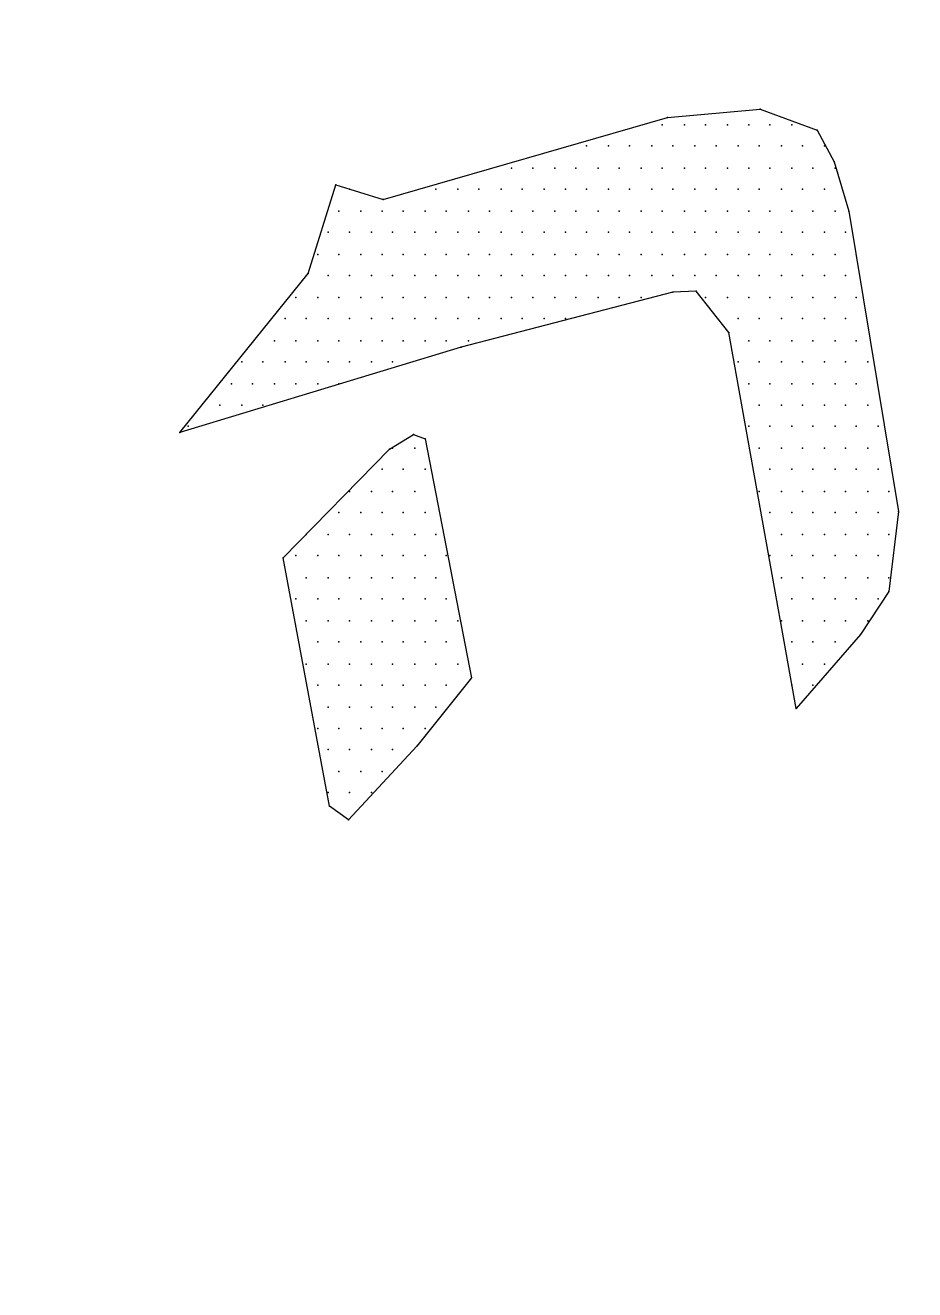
# Model space of a CAD drawing. Extents: x 180421 to 182279, y 668879 to 669787.
# Drawn here: x 180588.36 to 180592.82, y 669624.46 to 669630.8 of the extents above; entities that cross this region are included whole.
import ezdxf

# ---------------------------------------------------------------- set-up
doc = ezdxf.new("R2010")
doc.units = 0
doc.header["$LTSCALE"] = 2.5
doc.header["$MEASUREMENT"] = 0
doc.layers.get('0').update_dxf_attribs({"linetype": 'CONTINUOUS'})
doc.layers.add('KOTERET', color=1, linetype='CONTINUOUS')

# ---------------------------------------------------------------- blocks, each defined once
blk = doc.blocks.new('elipsa')
at = {"layer": 'KOTERET', "color": 1, "linetype": 'Continuous'}
blk.add_lwpolyline([(-8.7988, -18.4832, 0.049045), (1.6467, -19.2327, 0.072972), (16.9534, -16.5725, 0.125195), (26.7391, -11.2363, 0.103069), (32.0753, -3.7149, 0.035565), (32.4289, -2.1895, 0.105225), (32.1861, 2.3919, 0.105504), (27.4094, 9.6652, 0.107235), (19.9461, 14.405, 0.064474), (7.4632, 17.8464, 0.055181), (-3.6262, 18.1789, 0.081162), (-16.6527, 15.5029, 0.05669), (-24.9288, 11.217, 0.171614), (-30.9723, 4.1918, 0.076301), (-31.8855, 0.0748, 0.117637), (-30.4181, -6.2062, 0.130118), (-25.7153, -11.5424, 0.070334), (-16.0457, -16.6411, 0.047983), (-8.7988, -18.4832)], format="xyb", dxfattribs=at)
at = {"layer": 'KOTERET', "color": 2, "linetype": 'Continuous'}
for points in [[(-11.5593, 15.1809), (-10.1342, 15.5926)], [(-10.1342, 15.5926), (-9.6697, 15.6348)], [(-9.6697, 15.6348), (-9.3847, 15.5292)], [(-10.1605, 15.5556), (-10.1605, 15.5556)], [(-10.0497, 15.5556), (-10.0497, 15.5556)], [(-9.9441, 15.5556), (-9.9441, 15.5556)], [(-9.8333, 15.5556), (-9.8333, 15.5556)], [(-9.7277, 15.5556), (-9.7277, 15.5556)], [(-9.6222, 15.5556), (-9.6222, 15.5556)], [(-9.5113, 15.5556), (-9.5113, 15.5556)], [(-9.3847, 15.5292), (-9.3002, 15.3709)], [(-10.5406, 15.4501), (-10.5406, 15.4501)], [(-10.4297, 15.4501), (-10.4297, 15.4501)], [(-10.3242, 15.4501), (-10.3242, 15.4501)], [(-10.2133, 15.4501), (-10.2133, 15.4501)], [(-10.1078, 15.4501), (-10.1078, 15.4501)], [(-9.9969, 15.4501), (-9.9969, 15.4501)], [(-9.8914, 15.4501), (-9.8914, 15.4501)], [(-9.7805, 15.4501), (-9.7805, 15.4501)], [(-9.675, 15.4501), (-9.675, 15.4501)], [(-9.5641, 15.4501), (-9.5641, 15.4501)], [(-9.4586, 15.4501), (-9.4586, 15.4501)], [(-9.3477, 15.4501), (-9.3477, 15.4501)], [(-10.9153, 15.3392), (-10.9153, 15.3392)], [(-10.8098, 15.3392), (-10.8098, 15.3392)], [(-10.6989, 15.3392), (-10.6989, 15.3392)], [(-10.5934, 15.3392), (-10.5934, 15.3392)], [(-10.4825, 15.3392), (-10.4825, 15.3392)], [(-10.377, 15.3392), (-10.377, 15.3392)], [(-10.2661, 15.3392), (-10.2661, 15.3392)], [(-10.1605, 15.3392), (-10.1605, 15.3392)], [(-10.0497, 15.3392), (-10.0497, 15.3392)], [(-9.9441, 15.3392), (-9.9441, 15.3392)], [(-9.8333, 15.3392), (-9.8333, 15.3392)], [(-9.7277, 15.3392), (-9.7277, 15.3392)], [(-9.6222, 15.3392), (-9.6222, 15.3392)], [(-9.5113, 15.3392), (-9.5113, 15.3392)], [(-9.4058, 15.3392), (-9.4058, 15.3392)], [(-9.3002, 15.3709), (-9.2263, 15.1228)], [(-9.2949, 15.3392), (-9.2949, 15.3392)], [(-11.934, 14.8114), (-11.7968, 15.2548)], [(-11.7968, 15.2548), (-11.5593, 15.1809)], [(-11.7282, 15.2337), (-11.7282, 15.2337)], [(-11.2954, 15.2337), (-11.2954, 15.2337)], [(-11.1845, 15.2337), (-11.1845, 15.2337)], [(-11.0789, 15.2337), (-11.0789, 15.2337)], [(-10.9681, 15.2337), (-10.9681, 15.2337)], [(-10.8625, 15.2337), (-10.8625, 15.2337)], [(-10.7517, 15.2337), (-10.7517, 15.2337)], [(-10.6461, 15.2337), (-10.6461, 15.2337)], [(-10.5406, 15.2337), (-10.5406, 15.2337)], [(-10.4297, 15.2337), (-10.4297, 15.2337)], [(-10.3242, 15.2337), (-10.3242, 15.2337)], [(-10.2133, 15.2337), (-10.2133, 15.2337)], [(-10.1078, 15.2337), (-10.1078, 15.2337)], [(-9.9969, 15.2337), (-9.9969, 15.2337)], [(-9.8914, 15.2337), (-9.8914, 15.2337)], [(-9.7805, 15.2337), (-9.7805, 15.2337)], [(-9.675, 15.2337), (-9.675, 15.2337)], [(-9.5641, 15.2337), (-9.5641, 15.2337)], [(-9.4586, 15.2337), (-9.4586, 15.2337)], [(-9.3477, 15.2337), (-9.3477, 15.2337)], [(-11.7809, 15.1228), (-11.7809, 15.1228)], [(-11.6701, 15.1228), (-11.6701, 15.1228)], [(-11.5645, 15.1228), (-11.5645, 15.1228)], [(-11.459, 15.1228), (-11.459, 15.1228)], [(-11.3481, 15.1228), (-11.3481, 15.1228)], [(-11.2426, 15.1228), (-11.2426, 15.1228)], [(-11.1317, 15.1228), (-11.1317, 15.1228)], [(-11.0262, 15.1228), (-11.0262, 15.1228)], [(-10.9153, 15.1228), (-10.9153, 15.1228)], [(-10.8098, 15.1228), (-10.8098, 15.1228)], [(-10.6989, 15.1228), (-10.6989, 15.1228)], [(-10.5934, 15.1228), (-10.5934, 15.1228)], [(-10.4825, 15.1228), (-10.4825, 15.1228)], [(-10.377, 15.1228), (-10.377, 15.1228)], [(-10.2661, 15.1228), (-10.2661, 15.1228)], [(-10.1605, 15.1228), (-10.1605, 15.1228)], [(-10.0497, 15.1228), (-10.0497, 15.1228)], [(-9.9441, 15.1228), (-9.9441, 15.1228)], [(-9.8333, 15.1228), (-9.8333, 15.1228)], [(-9.7277, 15.1228), (-9.7277, 15.1228)], [(-9.6222, 15.1228), (-9.6222, 15.1228)], [(-9.5113, 15.1228), (-9.5113, 15.1228)], [(-9.4058, 15.1228), (-9.4058, 15.1228)], [(-9.2949, 15.1228), (-9.2949, 15.1228)], [(-9.2263, 15.1228), (-8.9782, 13.6186)], [(-11.8337, 15.0173), (-11.8337, 15.0173)], [(-11.7282, 15.0173), (-11.7282, 15.0173)], [(-11.6173, 15.0173), (-11.6173, 15.0173)], [(-11.5118, 15.0173), (-11.5118, 15.0173)], [(-11.4009, 15.0173), (-11.4009, 15.0173)], [(-11.2954, 15.0173), (-11.2954, 15.0173)], [(-11.1845, 15.0173), (-11.1845, 15.0173)], [(-11.0789, 15.0173), (-11.0789, 15.0173)], [(-10.9681, 15.0173), (-10.9681, 15.0173)], [(-10.8625, 15.0173), (-10.8625, 15.0173)], [(-10.7517, 15.0173), (-10.7517, 15.0173)], [(-10.6461, 15.0173), (-10.6461, 15.0173)], [(-10.5406, 15.0173), (-10.5406, 15.0173)], [(-10.4297, 15.0173), (-10.4297, 15.0173)], [(-10.3242, 15.0173), (-10.3242, 15.0173)], [(-10.2133, 15.0173), (-10.2133, 15.0173)], [(-10.1078, 15.0173), (-10.1078, 15.0173)], [(-9.9969, 15.0173), (-9.9969, 15.0173)], [(-9.8914, 15.0173), (-9.8914, 15.0173)], [(-9.7805, 15.0173), (-9.7805, 15.0173)], [(-9.675, 15.0173), (-9.675, 15.0173)], [(-9.5641, 15.0173), (-9.5641, 15.0173)], [(-9.4586, 15.0173), (-9.4586, 15.0173)], [(-9.3477, 15.0173), (-9.3477, 15.0173)], [(-9.2421, 15.0173), (-9.2421, 15.0173)], [(-11.8865, 14.9064), (-11.8865, 14.9064)], [(-11.7809, 14.9064), (-11.7809, 14.9064)], [(-11.6701, 14.9064), (-11.6701, 14.9064)], [(-11.5645, 14.9064), (-11.5645, 14.9064)], [(-11.459, 14.9064), (-11.459, 14.9064)], [(-11.3481, 14.9064), (-11.3481, 14.9064)], [(-11.2426, 14.9064), (-11.2426, 14.9064)], [(-11.1317, 14.9064), (-11.1317, 14.9064)], [(-11.0262, 14.9064), (-11.0262, 14.9064)], [(-10.9153, 14.9064), (-10.9153, 14.9064)], [(-10.8098, 14.9064), (-10.8098, 14.9064)], [(-10.6989, 14.9064), (-10.6989, 14.9064)], [(-10.5934, 14.9064), (-10.5934, 14.9064)], [(-10.4825, 14.9064), (-10.4825, 14.9064)], [(-10.377, 14.9064), (-10.377, 14.9064)], [(-10.2661, 14.9064), (-10.2661, 14.9064)], [(-10.1605, 14.9064), (-10.1605, 14.9064)], [(-10.0497, 14.9064), (-10.0497, 14.9064)], [(-9.9441, 14.9064), (-9.9441, 14.9064)], [(-9.8333, 14.9064), (-9.8333, 14.9064)], [(-9.7277, 14.9064), (-9.7277, 14.9064)], [(-9.6222, 14.9064), (-9.6222, 14.9064)], [(-9.5113, 14.9064), (-9.5113, 14.9064)], [(-9.4058, 14.9064), (-9.4058, 14.9064)], [(-9.2949, 14.9064), (-9.2949, 14.9064)], [(-12.5779, 14.0144), (-11.934, 14.8114)], [(-11.9446, 14.8009), (-11.9446, 14.8009)], [(-11.8337, 14.8009), (-11.8337, 14.8009)], [(-11.7282, 14.8009), (-11.7282, 14.8009)], [(-11.6173, 14.8009), (-11.6173, 14.8009)], [(-11.5118, 14.8009), (-11.5118, 14.8009)], [(-11.4009, 14.8009), (-11.4009, 14.8009)], [(-11.2954, 14.8009), (-11.2954, 14.8009)], [(-11.1845, 14.8009), (-11.1845, 14.8009)], [(-11.0789, 14.8009), (-11.0789, 14.8009)], [(-10.9681, 14.8009), (-10.9681, 14.8009)], [(-10.8625, 14.8009), (-10.8625, 14.8009)], [(-10.7517, 14.8009), (-10.7517, 14.8009)], [(-10.6461, 14.8009), (-10.6461, 14.8009)], [(-10.5406, 14.8009), (-10.5406, 14.8009)], [(-10.4297, 14.8009), (-10.4297, 14.8009)], [(-10.3242, 14.8009), (-10.3242, 14.8009)], [(-10.2133, 14.8009), (-10.2133, 14.8009)], [(-10.1078, 14.8009), (-10.1078, 14.8009)], [(-9.9969, 14.8009), (-9.9969, 14.8009)], [(-9.8914, 14.8009), (-9.8914, 14.8009)], [(-9.7805, 14.8009), (-9.7805, 14.8009)], [(-9.675, 14.8009), (-9.675, 14.8009)], [(-9.5641, 14.8009), (-9.5641, 14.8009)], [(-9.4586, 14.8009), (-9.4586, 14.8009)], [(-9.3477, 14.8009), (-9.3477, 14.8009)], [(-9.2421, 14.8009), (-9.2421, 14.8009)], [(-10.1078, 14.7164), (-11.1687, 14.4419)], [(-9.9916, 14.7217), (-10.1078, 14.7164)], [(-9.828, 14.5158), (-9.9916, 14.7217)], [(-11.9973, 14.69), (-11.9973, 14.69)], [(-11.8865, 14.69), (-11.8865, 14.69)], [(-11.7809, 14.69), (-11.7809, 14.69)], [(-11.6701, 14.69), (-11.6701, 14.69)], [(-11.5645, 14.69), (-11.5645, 14.69)], [(-11.459, 14.69), (-11.459, 14.69)], [(-11.3481, 14.69), (-11.3481, 14.69)], [(-11.2426, 14.69), (-11.2426, 14.69)], [(-11.1317, 14.69), (-11.1317, 14.69)], [(-11.0262, 14.69), (-11.0262, 14.69)], [(-10.9153, 14.69), (-10.9153, 14.69)], [(-10.8098, 14.69), (-10.8098, 14.69)], [(-10.6989, 14.69), (-10.6989, 14.69)], [(-10.5934, 14.69), (-10.5934, 14.69)], [(-10.4825, 14.69), (-10.4825, 14.69)], [(-10.377, 14.69), (-10.377, 14.69)], [(-10.2661, 14.69), (-10.2661, 14.69)], [(-9.9441, 14.69), (-9.9441, 14.69)], [(-9.8333, 14.69), (-9.8333, 14.69)], [(-9.7277, 14.69), (-9.7277, 14.69)], [(-9.6222, 14.69), (-9.6222, 14.69)], [(-9.5113, 14.69), (-9.5113, 14.69)], [(-9.4058, 14.69), (-9.4058, 14.69)], [(-9.2949, 14.69), (-9.2949, 14.69)], [(-9.1894, 14.69), (-9.1894, 14.69)], [(-12.0501, 14.5845), (-12.0501, 14.5845)], [(-11.9446, 14.5845), (-11.9446, 14.5845)], [(-11.8337, 14.5845), (-11.8337, 14.5845)], [(-11.7282, 14.5845), (-11.7282, 14.5845)], [(-11.6173, 14.5845), (-11.6173, 14.5845)], [(-11.5118, 14.5845), (-11.5118, 14.5845)], [(-11.4009, 14.5845), (-11.4009, 14.5845)], [(-11.2954, 14.5845), (-11.2954, 14.5845)], [(-11.1845, 14.5845), (-11.1845, 14.5845)], [(-11.0789, 14.5845), (-11.0789, 14.5845)], [(-10.9681, 14.5845), (-10.9681, 14.5845)], [(-10.8625, 14.5845), (-10.8625, 14.5845)], [(-10.7517, 14.5845), (-10.7517, 14.5845)], [(-10.6461, 14.5845), (-10.6461, 14.5845)], [(-9.7805, 14.5845), (-9.7805, 14.5845)], [(-9.675, 14.5845), (-9.675, 14.5845)], [(-9.5641, 14.5845), (-9.5641, 14.5845)], [(-9.4586, 14.5845), (-9.4586, 14.5845)], [(-9.3477, 14.5845), (-9.3477, 14.5845)], [(-9.2421, 14.5845), (-9.2421, 14.5845)], [(-9.4902, 12.6315), (-9.828, 14.5158)], [(-12.1029, 14.4736), (-12.1029, 14.4736)], [(-11.9973, 14.4736), (-11.9973, 14.4736)], [(-11.8865, 14.4736), (-11.8865, 14.4736)], [(-11.7809, 14.4736), (-11.7809, 14.4736)], [(-11.6701, 14.4736), (-11.6701, 14.4736)], [(-11.5645, 14.4736), (-11.5645, 14.4736)], [(-11.459, 14.4736), (-11.459, 14.4736)], [(-11.3481, 14.4736), (-11.3481, 14.4736)], [(-11.2426, 14.4736), (-11.2426, 14.4736)], [(-11.1317, 14.4736), (-11.1317, 14.4736)], [(-9.7277, 14.4736), (-9.7277, 14.4736)], [(-9.6222, 14.4736), (-9.6222, 14.4736)], [(-9.5113, 14.4736), (-9.5113, 14.4736)], [(-9.4058, 14.4736), (-9.4058, 14.4736)], [(-9.2949, 14.4736), (-9.2949, 14.4736)], [(-9.1894, 14.4736), (-9.1894, 14.4736)], [(-11.1687, 14.4419), (-12.5779, 14.0144)], [(-12.2665, 14.3681), (-12.2665, 14.3681)], [(-12.161, 14.3681), (-12.161, 14.3681)], [(-12.0501, 14.3681), (-12.0501, 14.3681)], [(-11.9446, 14.3681), (-11.9446, 14.3681)], [(-11.8337, 14.3681), (-11.8337, 14.3681)], [(-11.7282, 14.3681), (-11.7282, 14.3681)], [(-11.6173, 14.3681), (-11.6173, 14.3681)], [(-11.5118, 14.3681), (-11.5118, 14.3681)], [(-9.7805, 14.3681), (-9.7805, 14.3681)], [(-9.675, 14.3681), (-9.675, 14.3681)], [(-9.5641, 14.3681), (-9.5641, 14.3681)], [(-9.4586, 14.3681), (-9.4586, 14.3681)], [(-9.3477, 14.3681), (-9.3477, 14.3681)], [(-9.2421, 14.3681), (-9.2421, 14.3681)], [(-9.1313, 14.3681), (-9.1313, 14.3681)], [(-12.3193, 14.2572), (-12.3193, 14.2572)], [(-12.2138, 14.2572), (-12.2138, 14.2572)], [(-12.1029, 14.2572), (-12.1029, 14.2572)], [(-11.9973, 14.2572), (-11.9973, 14.2572)], [(-11.8865, 14.2572), (-11.8865, 14.2572)], [(-11.7809, 14.2572), (-11.7809, 14.2572)], [(-9.7277, 14.2572), (-9.7277, 14.2572)], [(-9.6222, 14.2572), (-9.6222, 14.2572)], [(-9.5113, 14.2572), (-9.5113, 14.2572)], [(-9.4058, 14.2572), (-9.4058, 14.2572)], [(-9.2949, 14.2572), (-9.2949, 14.2572)], [(-9.1894, 14.2572), (-9.1894, 14.2572)], [(-12.3774, 14.1516), (-12.3774, 14.1516)], [(-12.2665, 14.1516), (-12.2665, 14.1516)], [(-12.161, 14.1516), (-12.161, 14.1516)], [(-9.675, 14.1516), (-9.675, 14.1516)], [(-9.5641, 14.1516), (-9.5641, 14.1516)], [(-9.4586, 14.1516), (-9.4586, 14.1516)], [(-9.3477, 14.1516), (-9.3477, 14.1516)], [(-9.2421, 14.1516), (-9.2421, 14.1516)], [(-9.1313, 14.1516), (-9.1313, 14.1516)], [(-12.5357, 14.0461), (-12.5357, 14.0461)], [(-9.7277, 14.0461), (-9.7277, 14.0461)], [(-9.6222, 14.0461), (-9.6222, 14.0461)], [(-9.5113, 14.0461), (-9.5113, 14.0461)], [(-9.4058, 14.0461), (-9.4058, 14.0461)], [(-9.2949, 14.0461), (-9.2949, 14.0461)], [(-9.1894, 14.0461), (-9.1894, 14.0461)], [(-9.0785, 14.0461), (-9.0785, 14.0461)], [(-11.5276, 13.93), (-11.4062, 14.0039)], [(-11.4062, 14.0039), (-11.3481, 13.9827)], [(-11.3481, 13.9827), (-11.1159, 12.7846)], [(-12.0607, 13.3863), (-11.5276, 13.93)], [(-11.5118, 13.9352), (-11.5118, 13.9352)], [(-11.4009, 13.9352), (-11.4009, 13.9352)], [(-9.675, 13.9352), (-9.675, 13.9352)], [(-9.5641, 13.9352), (-9.5641, 13.9352)], [(-9.4586, 13.9352), (-9.4586, 13.9352)], [(-9.3477, 13.9352), (-9.3477, 13.9352)], [(-9.2421, 13.9352), (-9.2421, 13.9352)], [(-9.1313, 13.9352), (-9.1313, 13.9352)], [(-11.5645, 13.8297), (-11.5645, 13.8297)], [(-11.459, 13.8297), (-11.459, 13.8297)], [(-11.3481, 13.8297), (-11.3481, 13.8297)], [(-9.6222, 13.8297), (-9.6222, 13.8297)], [(-9.5113, 13.8297), (-9.5113, 13.8297)], [(-9.4058, 13.8297), (-9.4058, 13.8297)], [(-9.2949, 13.8297), (-9.2949, 13.8297)], [(-9.1894, 13.8297), (-9.1894, 13.8297)], [(-9.0785, 13.8297), (-9.0785, 13.8297)], [(-11.7282, 13.7188), (-11.7282, 13.7188)], [(-11.6173, 13.7188), (-11.6173, 13.7188)], [(-11.5118, 13.7188), (-11.5118, 13.7188)], [(-11.4009, 13.7188), (-11.4009, 13.7188)], [(-9.675, 13.7188), (-9.675, 13.7188)], [(-9.5641, 13.7188), (-9.5641, 13.7188)], [(-9.4586, 13.7188), (-9.4586, 13.7188)], [(-9.3477, 13.7188), (-9.3477, 13.7188)], [(-9.2421, 13.7188), (-9.2421, 13.7188)], [(-9.1313, 13.7188), (-9.1313, 13.7188)], [(-9.0257, 13.7188), (-9.0257, 13.7188)], [(-11.7809, 13.6133), (-11.7809, 13.6133)], [(-11.6701, 13.6133), (-11.6701, 13.6133)], [(-11.5645, 13.6133), (-11.5645, 13.6133)], [(-11.459, 13.6133), (-11.459, 13.6133)], [(-11.3481, 13.6133), (-11.3481, 13.6133)], [(-9.6222, 13.6133), (-9.6222, 13.6133)], [(-9.5113, 13.6133), (-9.5113, 13.6133)], [(-9.4058, 13.6133), (-9.4058, 13.6133)], [(-9.2949, 13.6133), (-9.2949, 13.6133)], [(-9.1894, 13.6133), (-9.1894, 13.6133)], [(-9.0785, 13.6133), (-9.0785, 13.6133)], [(-8.9782, 13.6186), (-9.0257, 13.2174)], [(-11.9446, 13.5024), (-11.9446, 13.5024)], [(-11.8337, 13.5024), (-11.8337, 13.5024)], [(-11.7282, 13.5024), (-11.7282, 13.5024)], [(-11.6173, 13.5024), (-11.6173, 13.5024)], [(-11.5118, 13.5024), (-11.5118, 13.5024)], [(-11.4009, 13.5024), (-11.4009, 13.5024)], [(-11.2954, 13.5024), (-11.2954, 13.5024)], [(-9.5641, 13.5024), (-9.5641, 13.5024)], [(-9.4586, 13.5024), (-9.4586, 13.5024)], [(-9.3477, 13.5024), (-9.3477, 13.5024)], [(-9.2421, 13.5024), (-9.2421, 13.5024)], [(-9.1313, 13.5024), (-9.1313, 13.5024)], [(-9.0257, 13.5024), (-9.0257, 13.5024)], [(-11.8284, 12.1407), (-12.0607, 13.3863)], [(-11.9973, 13.3969), (-11.9973, 13.3969)], [(-11.8865, 13.3969), (-11.8865, 13.3969)], [(-11.7809, 13.3969), (-11.7809, 13.3969)], [(-11.6701, 13.3969), (-11.6701, 13.3969)], [(-11.5645, 13.3969), (-11.5645, 13.3969)], [(-11.459, 13.3969), (-11.459, 13.3969)], [(-11.3481, 13.3969), (-11.3481, 13.3969)], [(-11.2426, 13.3969), (-11.2426, 13.3969)], [(-9.6222, 13.3969), (-9.6222, 13.3969)], [(-9.5113, 13.3969), (-9.5113, 13.3969)], [(-9.4058, 13.3969), (-9.4058, 13.3969)], [(-9.2949, 13.3969), (-9.2949, 13.3969)], [(-9.1894, 13.3969), (-9.1894, 13.3969)], [(-9.0785, 13.3969), (-9.0785, 13.3969)], [(-11.9446, 13.286), (-11.9446, 13.286)], [(-11.8337, 13.286), (-11.8337, 13.286)], [(-11.7282, 13.286), (-11.7282, 13.286)], [(-11.6173, 13.286), (-11.6173, 13.286)], [(-11.5118, 13.286), (-11.5118, 13.286)], [(-11.4009, 13.286), (-11.4009, 13.286)], [(-11.2954, 13.286), (-11.2954, 13.286)], [(-9.5641, 13.286), (-9.5641, 13.286)], [(-9.4586, 13.286), (-9.4586, 13.286)], [(-9.3477, 13.286), (-9.3477, 13.286)], [(-9.2421, 13.286), (-9.2421, 13.286)], [(-9.1313, 13.286), (-9.1313, 13.286)], [(-9.0257, 13.286), (-9.0257, 13.286)], [(-11.9973, 13.1805), (-11.9973, 13.1805)], [(-11.8865, 13.1805), (-11.8865, 13.1805)], [(-11.7809, 13.1805), (-11.7809, 13.1805)], [(-11.6701, 13.1805), (-11.6701, 13.1805)], [(-11.5645, 13.1805), (-11.5645, 13.1805)], [(-11.459, 13.1805), (-11.459, 13.1805)], [(-11.3481, 13.1805), (-11.3481, 13.1805)], [(-11.2426, 13.1805), (-11.2426, 13.1805)], [(-9.5113, 13.1805), (-9.5113, 13.1805)], [(-9.4058, 13.1805), (-9.4058, 13.1805)], [(-9.2949, 13.1805), (-9.2949, 13.1805)], [(-9.1894, 13.1805), (-9.1894, 13.1805)], [(-9.0257, 13.2174), (-9.1683, 13.001)], [(-9.0785, 13.1805), (-9.0785, 13.1805)], [(-11.9446, 13.0696), (-11.9446, 13.0696)], [(-11.8337, 13.0696), (-11.8337, 13.0696)], [(-11.7282, 13.0696), (-11.7282, 13.0696)], [(-11.6173, 13.0696), (-11.6173, 13.0696)], [(-11.5118, 13.0696), (-11.5118, 13.0696)], [(-11.4009, 13.0696), (-11.4009, 13.0696)], [(-11.2954, 13.0696), (-11.2954, 13.0696)], [(-11.1845, 13.0696), (-11.1845, 13.0696)], [(-9.5641, 13.0696), (-9.5641, 13.0696)], [(-9.4586, 13.0696), (-9.4586, 13.0696)], [(-9.3477, 13.0696), (-9.3477, 13.0696)], [(-9.2421, 13.0696), (-9.2421, 13.0696)], [(-9.1313, 13.0696), (-9.1313, 13.0696)], [(-9.1683, 13.001), (-9.4902, 12.6315)], [(-11.8865, 12.9641), (-11.8865, 12.9641)], [(-11.7809, 12.9641), (-11.7809, 12.9641)], [(-11.6701, 12.9641), (-11.6701, 12.9641)], [(-11.5645, 12.9641), (-11.5645, 12.9641)], [(-11.459, 12.9641), (-11.459, 12.9641)], [(-11.3481, 12.9641), (-11.3481, 12.9641)], [(-11.2426, 12.9641), (-11.2426, 12.9641)], [(-9.5113, 12.9641), (-9.5113, 12.9641)], [(-9.4058, 12.9641), (-9.4058, 12.9641)], [(-9.2949, 12.9641), (-9.2949, 12.9641)], [(-11.9446, 12.8532), (-11.9446, 12.8532)], [(-11.8337, 12.8532), (-11.8337, 12.8532)], [(-11.7282, 12.8532), (-11.7282, 12.8532)], [(-11.6173, 12.8532), (-11.6173, 12.8532)], [(-11.5118, 12.8532), (-11.5118, 12.8532)], [(-11.4009, 12.8532), (-11.4009, 12.8532)], [(-11.2954, 12.8532), (-11.2954, 12.8532)], [(-11.1845, 12.8532), (-11.1845, 12.8532)], [(-9.4586, 12.8532), (-9.4586, 12.8532)], [(-9.3477, 12.8532), (-9.3477, 12.8532)], [(-11.8865, 12.7477), (-11.8865, 12.7477)], [(-11.7809, 12.7477), (-11.7809, 12.7477)], [(-11.6701, 12.7477), (-11.6701, 12.7477)], [(-11.5645, 12.7477), (-11.5645, 12.7477)], [(-11.459, 12.7477), (-11.459, 12.7477)], [(-11.1159, 12.7846), (-11.3904, 12.4415)], [(-11.3481, 12.7477), (-11.3481, 12.7477)], [(-11.2426, 12.7477), (-11.2426, 12.7477)], [(-9.5113, 12.7477), (-9.5113, 12.7477)], [(-9.4058, 12.7477), (-9.4058, 12.7477)], [(-11.8337, 12.6368), (-11.8337, 12.6368)], [(-11.7282, 12.6368), (-11.7282, 12.6368)], [(-11.6173, 12.6368), (-11.6173, 12.6368)], [(-11.5118, 12.6368), (-11.5118, 12.6368)], [(-11.4009, 12.6368), (-11.4009, 12.6368)], [(-11.2954, 12.6368), (-11.2954, 12.6368)], [(-11.8865, 12.5313), (-11.8865, 12.5313)], [(-11.7809, 12.5313), (-11.7809, 12.5313)], [(-11.6701, 12.5313), (-11.6701, 12.5313)], [(-11.5645, 12.5313), (-11.5645, 12.5313)], [(-11.459, 12.5313), (-11.459, 12.5313)], [(-11.3481, 12.5313), (-11.3481, 12.5313)], [(-11.8337, 12.4257), (-11.8337, 12.4257)], [(-11.3904, 12.4415), (-11.7334, 12.0721)], [(-11.7282, 12.4257), (-11.7282, 12.4257)], [(-11.6173, 12.4257), (-11.6173, 12.4257)], [(-11.5118, 12.4257), (-11.5118, 12.4257)], [(-11.7809, 12.3148), (-11.7809, 12.3148)], [(-11.6701, 12.3148), (-11.6701, 12.3148)], [(-11.5645, 12.3148), (-11.5645, 12.3148)], [(-11.8337, 12.2093), (-11.8337, 12.2093)], [(-11.7282, 12.2093), (-11.7282, 12.2093)], [(-11.6173, 12.2093), (-11.6173, 12.2093)], [(-11.7334, 12.0721), (-11.8284, 12.1407)]]:
    blk.add_lwpolyline(points, dxfattribs=at)
at = {"layer": 'KOTERET', "color": 1}
for p in [(-10.1342, 15.5926), (-10.1342, 15.5926), (-9.6697, 15.6348), (-9.6697, 15.6348), (-10.1605, 15.5556), (-10.1605, 15.5556), (-10.0497, 15.5556), (-10.0497, 15.5556), (-9.9441, 15.5556), (-9.9441, 15.5556), (-9.8333, 15.5556), (-9.8333, 15.5556), (-9.7277, 15.5556), (-9.7277, 15.5556), (-9.6222, 15.5556), (-9.6222, 15.5556), (-9.5113, 15.5556), (-9.5113, 15.5556), (-9.3847, 15.5292), (-9.3847, 15.5292), (-10.5406, 15.4501), (-10.5406, 15.4501), (-10.4297, 15.4501), (-10.4297, 15.4501), (-10.3242, 15.4501), (-10.3242, 15.4501), (-10.2133, 15.4501), (-10.2133, 15.4501), (-10.1078, 15.4501), (-10.1078, 15.4501), (-9.9969, 15.4501), (-9.9969, 15.4501), (-9.8914, 15.4501), (-9.8914, 15.4501), (-9.7805, 15.4501), (-9.7805, 15.4501), (-9.675, 15.4501), (-9.675, 15.4501), (-9.5641, 15.4501), (-9.5641, 15.4501), (-9.4586, 15.4501), (-9.4586, 15.4501), (-9.3477, 15.4501), (-9.3477, 15.4501), (-10.9153, 15.3392), (-10.9153, 15.3392), (-10.8098, 15.3392), (-10.8098, 15.3392), (-10.6989, 15.3392), (-10.6989, 15.3392), (-10.5934, 15.3392), (-10.5934, 15.3392), (-10.4825, 15.3392), (-10.4825, 15.3392), (-10.377, 15.3392), (-10.377, 15.3392), (-10.2661, 15.3392), (-10.2661, 15.3392), (-10.1605, 15.3392), (-10.1605, 15.3392), (-10.0497, 15.3392), (-10.0497, 15.3392), (-9.9441, 15.3392), (-9.9441, 15.3392), (-9.8333, 15.3392), (-9.8333, 15.3392), (-9.7277, 15.3392), (-9.7277, 15.3392), (-9.6222, 15.3392), (-9.6222, 15.3392), (-9.5113, 15.3392), (-9.5113, 15.3392), (-9.4058, 15.3392), (-9.4058, 15.3392), (-9.3002, 15.3709), (-9.3002, 15.3709), (-9.2949, 15.3392), (-9.2949, 15.3392), (-11.7968, 15.2548), (-11.7968, 15.2548), (-11.7282, 15.2337), (-11.7282, 15.2337), (-11.2954, 15.2337), (-11.2954, 15.2337), (-11.1845, 15.2337), (-11.1845, 15.2337), (-11.0789, 15.2337), (-11.0789, 15.2337), (-10.9681, 15.2337), (-10.9681, 15.2337), (-10.8625, 15.2337), (-10.8625, 15.2337), (-10.7517, 15.2337), (-10.7517, 15.2337), (-10.6461, 15.2337), (-10.6461, 15.2337), (-10.5406, 15.2337), (-10.5406, 15.2337), (-10.4297, 15.2337), (-10.4297, 15.2337), (-10.3242, 15.2337), (-10.3242, 15.2337), (-10.2133, 15.2337), (-10.2133, 15.2337), (-10.1078, 15.2337), (-10.1078, 15.2337), (-9.9969, 15.2337), (-9.9969, 15.2337), (-9.8914, 15.2337), (-9.8914, 15.2337), (-9.7805, 15.2337), (-9.7805, 15.2337), (-9.675, 15.2337), (-9.675, 15.2337), (-9.5641, 15.2337), (-9.5641, 15.2337), (-9.4586, 15.2337), (-9.4586, 15.2337), (-9.3477, 15.2337), (-9.3477, 15.2337), (-11.5593, 15.1809), (-11.5593, 15.1809), (-11.7809, 15.1228), (-11.7809, 15.1228), (-11.6701, 15.1228), (-11.6701, 15.1228), (-11.5645, 15.1228), (-11.5645, 15.1228), (-11.459, 15.1228), (-11.459, 15.1228), (-11.3481, 15.1228), (-11.3481, 15.1228), (-11.2426, 15.1228), (-11.2426, 15.1228), (-11.1317, 15.1228), (-11.1317, 15.1228), (-11.0262, 15.1228), (-11.0262, 15.1228), (-10.9153, 15.1228), (-10.9153, 15.1228), (-10.8098, 15.1228), (-10.8098, 15.1228), (-10.6989, 15.1228), (-10.6989, 15.1228), (-10.5934, 15.1228), (-10.5934, 15.1228), (-10.4825, 15.1228), (-10.4825, 15.1228), (-10.377, 15.1228), (-10.377, 15.1228), (-10.2661, 15.1228), (-10.2661, 15.1228), (-10.1605, 15.1228), (-10.1605, 15.1228), (-10.0497, 15.1228), (-10.0497, 15.1228), (-9.9441, 15.1228), (-9.9441, 15.1228), (-9.8333, 15.1228), (-9.8333, 15.1228), (-9.7277, 15.1228), (-9.7277, 15.1228), (-9.6222, 15.1228), (-9.6222, 15.1228), (-9.5113, 15.1228), (-9.5113, 15.1228), (-9.4058, 15.1228), (-9.4058, 15.1228), (-9.2949, 15.1228), (-9.2949, 15.1228), (-9.2263, 15.1228), (-9.2263, 15.1228), (-11.8337, 15.0173), (-11.8337, 15.0173), (-11.7282, 15.0173), (-11.7282, 15.0173), (-11.6173, 15.0173), (-11.6173, 15.0173), (-11.5118, 15.0173), (-11.5118, 15.0173), (-11.4009, 15.0173), (-11.4009, 15.0173), (-11.2954, 15.0173), (-11.2954, 15.0173), (-11.1845, 15.0173), (-11.1845, 15.0173), (-11.0789, 15.0173), (-11.0789, 15.0173), (-10.9681, 15.0173), (-10.9681, 15.0173), (-10.8625, 15.0173), (-10.8625, 15.0173), (-10.7517, 15.0173), (-10.7517, 15.0173), (-10.6461, 15.0173), (-10.6461, 15.0173), (-10.5406, 15.0173), (-10.5406, 15.0173), (-10.4297, 15.0173), (-10.4297, 15.0173), (-10.3242, 15.0173), (-10.3242, 15.0173), (-10.2133, 15.0173), (-10.2133, 15.0173), (-10.1078, 15.0173), (-10.1078, 15.0173), (-9.9969, 15.0173), (-9.9969, 15.0173), (-9.8914, 15.0173), (-9.8914, 15.0173), (-9.7805, 15.0173), (-9.7805, 15.0173), (-9.675, 15.0173), (-9.675, 15.0173), (-9.5641, 15.0173), (-9.5641, 15.0173), (-9.4586, 15.0173), (-9.4586, 15.0173), (-9.3477, 15.0173), (-9.3477, 15.0173), (-9.2421, 15.0173), (-9.2421, 15.0173), (-11.8865, 14.9064), (-11.8865, 14.9064), (-11.7809, 14.9064), (-11.7809, 14.9064), (-11.6701, 14.9064), (-11.6701, 14.9064), (-11.5645, 14.9064), (-11.5645, 14.9064), (-11.459, 14.9064), (-11.459, 14.9064), (-11.3481, 14.9064), (-11.3481, 14.9064), (-11.2426, 14.9064), (-11.2426, 14.9064), (-11.1317, 14.9064), (-11.1317, 14.9064), (-11.0262, 14.9064), (-11.0262, 14.9064), (-10.9153, 14.9064), (-10.9153, 14.9064), (-10.8098, 14.9064), (-10.8098, 14.9064), (-10.6989, 14.9064), (-10.6989, 14.9064), (-10.5934, 14.9064), (-10.5934, 14.9064), (-10.4825, 14.9064), (-10.4825, 14.9064), (-10.377, 14.9064), (-10.377, 14.9064), (-10.2661, 14.9064), (-10.2661, 14.9064), (-10.1605, 14.9064), (-10.1605, 14.9064), (-10.0497, 14.9064), (-10.0497, 14.9064), (-9.9441, 14.9064), (-9.9441, 14.9064), (-9.8333, 14.9064), (-9.8333, 14.9064), (-9.7277, 14.9064), (-9.7277, 14.9064), (-9.6222, 14.9064), (-9.6222, 14.9064), (-9.5113, 14.9064), (-9.5113, 14.9064), (-9.4058, 14.9064), (-9.4058, 14.9064), (-9.2949, 14.9064), (-9.2949, 14.9064), (-11.9446, 14.8009), (-11.9446, 14.8009), (-11.934, 14.8114), (-11.934, 14.8114), (-11.8337, 14.8009), (-11.8337, 14.8009), (-11.7282, 14.8009), (-11.7282, 14.8009), (-11.6173, 14.8009), (-11.6173, 14.8009), (-11.5118, 14.8009), (-11.5118, 14.8009), (-11.4009, 14.8009), (-11.4009, 14.8009), (-11.2954, 14.8009), (-11.2954, 14.8009), (-11.1845, 14.8009), (-11.1845, 14.8009), (-11.0789, 14.8009), (-11.0789, 14.8009), (-10.9681, 14.8009), (-10.9681, 14.8009), (-10.8625, 14.8009), (-10.8625, 14.8009), (-10.7517, 14.8009), (-10.7517, 14.8009), (-10.6461, 14.8009), (-10.6461, 14.8009), (-10.5406, 14.8009), (-10.5406, 14.8009), (-10.4297, 14.8009), (-10.4297, 14.8009), (-10.3242, 14.8009), (-10.3242, 14.8009), (-10.2133, 14.8009), (-10.2133, 14.8009), (-10.1078, 14.8009), (-10.1078, 14.8009), (-9.9969, 14.8009), (-9.9969, 14.8009), (-9.8914, 14.8009), (-9.8914, 14.8009), (-9.7805, 14.8009), (-9.7805, 14.8009), (-9.675, 14.8009), (-9.675, 14.8009), (-9.5641, 14.8009), (-9.5641, 14.8009), (-9.4586, 14.8009), (-9.4586, 14.8009), (-9.3477, 14.8009), (-9.3477, 14.8009), (-9.2421, 14.8009), (-9.2421, 14.8009), (-10.1078, 14.7164), (-10.1078, 14.7164), (-9.9916, 14.7217), (-9.9916, 14.7217), (-11.9973, 14.69), (-11.9973, 14.69), (-11.8865, 14.69), (-11.8865, 14.69), (-11.7809, 14.69), (-11.7809, 14.69), (-11.6701, 14.69), (-11.6701, 14.69), (-11.5645, 14.69), (-11.5645, 14.69), (-11.459, 14.69), (-11.459, 14.69), (-11.3481, 14.69), (-11.3481, 14.69), (-11.2426, 14.69), (-11.2426, 14.69), (-11.1317, 14.69), (-11.1317, 14.69), (-11.0262, 14.69), (-11.0262, 14.69), (-10.9153, 14.69), (-10.9153, 14.69), (-10.8098, 14.69), (-10.8098, 14.69), (-10.6989, 14.69), (-10.6989, 14.69), (-10.5934, 14.69), (-10.5934, 14.69), (-10.4825, 14.69), (-10.4825, 14.69), (-10.377, 14.69), (-10.377, 14.69), (-10.2661, 14.69), (-10.2661, 14.69), (-9.9441, 14.69), (-9.9441, 14.69), (-9.8333, 14.69), (-9.8333, 14.69), (-9.7277, 14.69), (-9.7277, 14.69), (-9.6222, 14.69), (-9.6222, 14.69), (-9.5113, 14.69), (-9.5113, 14.69), (-9.4058, 14.69), (-9.4058, 14.69), (-9.2949, 14.69), (-9.2949, 14.69), (-9.1894, 14.69), (-9.1894, 14.69), (-12.0501, 14.5845), (-12.0501, 14.5845), (-11.9446, 14.5845), (-11.9446, 14.5845), (-11.8337, 14.5845), (-11.8337, 14.5845), (-11.7282, 14.5845), (-11.7282, 14.5845), (-11.6173, 14.5845), (-11.6173, 14.5845), (-11.5118, 14.5845), (-11.5118, 14.5845), (-11.4009, 14.5845), (-11.4009, 14.5845), (-11.2954, 14.5845), (-11.2954, 14.5845), (-11.1845, 14.5845), (-11.1845, 14.5845), (-11.0789, 14.5845), (-11.0789, 14.5845), (-10.9681, 14.5845), (-10.9681, 14.5845), (-10.8625, 14.5845), (-10.8625, 14.5845), (-10.7517, 14.5845), (-10.7517, 14.5845), (-10.6461, 14.5845), (-10.6461, 14.5845), (-9.7805, 14.5845), (-9.7805, 14.5845), (-9.675, 14.5845), (-9.675, 14.5845), (-9.5641, 14.5845), (-9.5641, 14.5845), (-9.4586, 14.5845), (-9.4586, 14.5845), (-9.3477, 14.5845), (-9.3477, 14.5845), (-9.2421, 14.5845), (-9.2421, 14.5845), (-9.828, 14.5158), (-9.828, 14.5158), (-12.1029, 14.4736), (-12.1029, 14.4736), (-11.9973, 14.4736), (-11.9973, 14.4736), (-11.8865, 14.4736), (-11.8865, 14.4736), (-11.7809, 14.4736), (-11.7809, 14.4736), (-11.6701, 14.4736), (-11.6701, 14.4736), (-11.5645, 14.4736), (-11.5645, 14.4736), (-11.459, 14.4736), (-11.459, 14.4736), (-11.3481, 14.4736), (-11.3481, 14.4736), (-11.2426, 14.4736), (-11.2426, 14.4736), (-11.1317, 14.4736), (-11.1317, 14.4736), (-9.7277, 14.4736), (-9.7277, 14.4736), (-9.6222, 14.4736), (-9.6222, 14.4736), (-9.5113, 14.4736), (-9.5113, 14.4736), (-9.4058, 14.4736), (-9.4058, 14.4736), (-9.2949, 14.4736), (-9.2949, 14.4736), (-9.1894, 14.4736), (-9.1894, 14.4736), (-11.1687, 14.4419), (-11.1687, 14.4419), (-12.2665, 14.3681), (-12.2665, 14.3681), (-12.161, 14.3681), (-12.161, 14.3681), (-12.0501, 14.3681), (-12.0501, 14.3681), (-11.9446, 14.3681), (-11.9446, 14.3681), (-11.8337, 14.3681), (-11.8337, 14.3681), (-11.7282, 14.3681), (-11.7282, 14.3681), (-11.6173, 14.3681), (-11.6173, 14.3681), (-11.5118, 14.3681), (-11.5118, 14.3681), (-9.7805, 14.3681), (-9.7805, 14.3681), (-9.675, 14.3681), (-9.675, 14.3681), (-9.5641, 14.3681), (-9.5641, 14.3681), (-9.4586, 14.3681), (-9.4586, 14.3681), (-9.3477, 14.3681), (-9.3477, 14.3681), (-9.2421, 14.3681), (-9.2421, 14.3681), (-9.1313, 14.3681), (-9.1313, 14.3681), (-12.3193, 14.2572), (-12.3193, 14.2572), (-12.2138, 14.2572), (-12.2138, 14.2572), (-12.1029, 14.2572), (-12.1029, 14.2572), (-11.9973, 14.2572), (-11.9973, 14.2572), (-11.8865, 14.2572), (-11.8865, 14.2572), (-11.7809, 14.2572), (-11.7809, 14.2572), (-9.7277, 14.2572), (-9.7277, 14.2572), (-9.6222, 14.2572), (-9.6222, 14.2572), (-9.5113, 14.2572), (-9.5113, 14.2572), (-9.4058, 14.2572), (-9.4058, 14.2572), (-9.2949, 14.2572), (-9.2949, 14.2572), (-9.1894, 14.2572), (-9.1894, 14.2572), (-12.3774, 14.1516), (-12.3774, 14.1516), (-12.2665, 14.1516), (-12.2665, 14.1516), (-12.161, 14.1516), (-12.161, 14.1516), (-9.675, 14.1516), (-9.675, 14.1516), (-9.5641, 14.1516), (-9.5641, 14.1516), (-9.4586, 14.1516), (-9.4586, 14.1516), (-9.3477, 14.1516), (-9.3477, 14.1516), (-9.2421, 14.1516), (-9.2421, 14.1516), (-9.1313, 14.1516), (-9.1313, 14.1516), (-12.5779, 14.0144), (-12.5779, 14.0144), (-12.5357, 14.0461), (-12.5357, 14.0461), (-9.7277, 14.0461), (-9.7277, 14.0461), (-9.6222, 14.0461), (-9.6222, 14.0461), (-9.5113, 14.0461), (-9.5113, 14.0461), (-9.4058, 14.0461), (-9.4058, 14.0461), (-9.2949, 14.0461), (-9.2949, 14.0461), (-9.1894, 14.0461), (-9.1894, 14.0461), (-9.0785, 14.0461), (-9.0785, 14.0461), (-11.4062, 14.0039), (-11.4062, 14.0039), (-11.3481, 13.9827), (-11.3481, 13.9827), (-11.5276, 13.93), (-11.5276, 13.93), (-11.5118, 13.9352), (-11.5118, 13.9352), (-11.4009, 13.9352), (-11.4009, 13.9352), (-9.675, 13.9352), (-9.675, 13.9352), (-9.5641, 13.9352), (-9.5641, 13.9352), (-9.4586, 13.9352), (-9.4586, 13.9352), (-9.3477, 13.9352), (-9.3477, 13.9352), (-9.2421, 13.9352), (-9.2421, 13.9352), (-9.1313, 13.9352), (-9.1313, 13.9352), (-11.5645, 13.8297), (-11.5645, 13.8297), (-11.459, 13.8297), (-11.459, 13.8297), (-11.3481, 13.8297), (-11.3481, 13.8297), (-9.6222, 13.8297), (-9.6222, 13.8297), (-9.5113, 13.8297), (-9.5113, 13.8297), (-9.4058, 13.8297), (-9.4058, 13.8297), (-9.2949, 13.8297), (-9.2949, 13.8297), (-9.1894, 13.8297), (-9.1894, 13.8297), (-9.0785, 13.8297), (-9.0785, 13.8297), (-11.7282, 13.7188), (-11.7282, 13.7188), (-11.6173, 13.7188), (-11.6173, 13.7188), (-11.5118, 13.7188), (-11.5118, 13.7188), (-11.4009, 13.7188), (-11.4009, 13.7188), (-9.675, 13.7188), (-9.675, 13.7188), (-9.5641, 13.7188), (-9.5641, 13.7188), (-9.4586, 13.7188), (-9.4586, 13.7188), (-9.3477, 13.7188), (-9.3477, 13.7188), (-9.2421, 13.7188), (-9.2421, 13.7188), (-9.1313, 13.7188), (-9.1313, 13.7188), (-9.0257, 13.7188), (-9.0257, 13.7188), (-11.7809, 13.6133), (-11.7809, 13.6133), (-11.6701, 13.6133), (-11.6701, 13.6133), (-11.5645, 13.6133), (-11.5645, 13.6133), (-11.459, 13.6133), (-11.459, 13.6133), (-11.3481, 13.6133), (-11.3481, 13.6133), (-9.6222, 13.6133), (-9.6222, 13.6133), (-9.5113, 13.6133), (-9.5113, 13.6133), (-9.4058, 13.6133), (-9.4058, 13.6133), (-9.2949, 13.6133), (-9.2949, 13.6133), (-9.1894, 13.6133), (-9.1894, 13.6133), (-9.0785, 13.6133), (-9.0785, 13.6133), (-8.9782, 13.6186), (-8.9782, 13.6186), (-11.9446, 13.5024), (-11.9446, 13.5024), (-11.8337, 13.5024), (-11.8337, 13.5024), (-11.7282, 13.5024), (-11.7282, 13.5024), (-11.6173, 13.5024), (-11.6173, 13.5024), (-11.5118, 13.5024), (-11.5118, 13.5024), (-11.4009, 13.5024), (-11.4009, 13.5024), (-11.2954, 13.5024), (-11.2954, 13.5024), (-9.5641, 13.5024), (-9.5641, 13.5024), (-9.4586, 13.5024), (-9.4586, 13.5024), (-9.3477, 13.5024), (-9.3477, 13.5024), (-9.2421, 13.5024), (-9.2421, 13.5024), (-9.1313, 13.5024), (-9.1313, 13.5024), (-9.0257, 13.5024), (-9.0257, 13.5024), (-12.0607, 13.3863), (-12.0607, 13.3863), (-11.9973, 13.3969), (-11.9973, 13.3969), (-11.8865, 13.3969), (-11.8865, 13.3969), (-11.7809, 13.3969), (-11.7809, 13.3969), (-11.6701, 13.3969), (-11.6701, 13.3969), (-11.5645, 13.3969), (-11.5645, 13.3969), (-11.459, 13.3969), (-11.459, 13.3969), (-11.3481, 13.3969), (-11.3481, 13.3969), (-11.2426, 13.3969), (-11.2426, 13.3969), (-9.6222, 13.3969), (-9.6222, 13.3969), (-9.5113, 13.3969), (-9.5113, 13.3969), (-9.4058, 13.3969), (-9.4058, 13.3969), (-9.2949, 13.3969), (-9.2949, 13.3969), (-9.1894, 13.3969), (-9.1894, 13.3969), (-9.0785, 13.3969), (-9.0785, 13.3969), (-11.9446, 13.286), (-11.9446, 13.286), (-11.8337, 13.286), (-11.8337, 13.286), (-11.7282, 13.286), (-11.7282, 13.286), (-11.6173, 13.286), (-11.6173, 13.286), (-11.5118, 13.286), (-11.5118, 13.286), (-11.4009, 13.286), (-11.4009, 13.286), (-11.2954, 13.286), (-11.2954, 13.286), (-9.5641, 13.286), (-9.5641, 13.286), (-9.4586, 13.286), (-9.4586, 13.286), (-9.3477, 13.286), (-9.3477, 13.286), (-9.2421, 13.286), (-9.2421, 13.286), (-9.1313, 13.286), (-9.1313, 13.286), (-9.0257, 13.286), (-9.0257, 13.286), (-11.9973, 13.1805), (-11.9973, 13.1805), (-11.8865, 13.1805), (-11.8865, 13.1805), (-11.7809, 13.1805), (-11.7809, 13.1805), (-11.6701, 13.1805), (-11.6701, 13.1805), (-11.5645, 13.1805), (-11.5645, 13.1805), (-11.459, 13.1805), (-11.459, 13.1805), (-11.3481, 13.1805), (-11.3481, 13.1805), (-11.2426, 13.1805), (-11.2426, 13.1805), (-9.5113, 13.1805), (-9.5113, 13.1805), (-9.4058, 13.1805), (-9.4058, 13.1805), (-9.2949, 13.1805), (-9.2949, 13.1805), (-9.1894, 13.1805), (-9.1894, 13.1805), (-9.0785, 13.1805), (-9.0785, 13.1805), (-9.0257, 13.2174), (-9.0257, 13.2174), (-11.9446, 13.0696), (-11.9446, 13.0696), (-11.8337, 13.0696), (-11.8337, 13.0696), (-11.7282, 13.0696), (-11.7282, 13.0696), (-11.6173, 13.0696), (-11.6173, 13.0696), (-11.5118, 13.0696), (-11.5118, 13.0696), (-11.4009, 13.0696), (-11.4009, 13.0696), (-11.2954, 13.0696), (-11.2954, 13.0696), (-11.1845, 13.0696), (-11.1845, 13.0696), (-9.5641, 13.0696), (-9.5641, 13.0696), (-9.4586, 13.0696), (-9.4586, 13.0696), (-9.3477, 13.0696), (-9.3477, 13.0696), (-9.2421, 13.0696), (-9.2421, 13.0696), (-9.1313, 13.0696), (-9.1313, 13.0696), (-9.1683, 13.001), (-9.1683, 13.001), (-11.8865, 12.9641), (-11.8865, 12.9641), (-11.7809, 12.9641), (-11.7809, 12.9641), (-11.6701, 12.9641), (-11.6701, 12.9641), (-11.5645, 12.9641), (-11.5645, 12.9641), (-11.459, 12.9641), (-11.459, 12.9641), (-11.3481, 12.9641), (-11.3481, 12.9641), (-11.2426, 12.9641), (-11.2426, 12.9641), (-9.5113, 12.9641), (-9.5113, 12.9641), (-9.4058, 12.9641), (-9.4058, 12.9641), (-9.2949, 12.9641), (-9.2949, 12.9641), (-11.9446, 12.8532), (-11.9446, 12.8532), (-11.8337, 12.8532), (-11.8337, 12.8532), (-11.7282, 12.8532), (-11.7282, 12.8532), (-11.6173, 12.8532), (-11.6173, 12.8532), (-11.5118, 12.8532), (-11.5118, 12.8532), (-11.4009, 12.8532), (-11.4009, 12.8532), (-11.2954, 12.8532), (-11.2954, 12.8532), (-11.1845, 12.8532), (-11.1845, 12.8532), (-9.4586, 12.8532), (-9.4586, 12.8532), (-9.3477, 12.8532), (-9.3477, 12.8532), (-11.8865, 12.7477), (-11.8865, 12.7477), (-11.7809, 12.7477), (-11.7809, 12.7477), (-11.6701, 12.7477), (-11.6701, 12.7477), (-11.5645, 12.7477), (-11.5645, 12.7477), (-11.459, 12.7477), (-11.459, 12.7477), (-11.3481, 12.7477), (-11.3481, 12.7477), (-11.2426, 12.7477), (-11.2426, 12.7477), (-11.1159, 12.7846), (-11.1159, 12.7846), (-9.5113, 12.7477), (-9.5113, 12.7477), (-9.4058, 12.7477), (-9.4058, 12.7477), (-11.8337, 12.6368), (-11.8337, 12.6368), (-11.7282, 12.6368), (-11.7282, 12.6368), (-11.6173, 12.6368), (-11.6173, 12.6368), (-11.5118, 12.6368), (-11.5118, 12.6368), (-11.4009, 12.6368), (-11.4009, 12.6368), (-11.2954, 12.6368), (-11.2954, 12.6368), (-9.4902, 12.6315), (-9.4902, 12.6315), (-11.8865, 12.5313), (-11.8865, 12.5313), (-11.7809, 12.5313), (-11.7809, 12.5313), (-11.6701, 12.5313), (-11.6701, 12.5313), (-11.5645, 12.5313), (-11.5645, 12.5313), (-11.459, 12.5313), (-11.459, 12.5313), (-11.3481, 12.5313), (-11.3481, 12.5313), (-11.8337, 12.4257), (-11.8337, 12.4257), (-11.7282, 12.4257), (-11.7282, 12.4257), (-11.6173, 12.4257), (-11.6173, 12.4257), (-11.5118, 12.4257), (-11.5118, 12.4257), (-11.3904, 12.4415), (-11.3904, 12.4415), (-11.7809, 12.3148), (-11.7809, 12.3148), (-11.6701, 12.3148), (-11.6701, 12.3148), (-11.5645, 12.3148), (-11.5645, 12.3148), (-11.8337, 12.2093), (-11.8337, 12.2093), (-11.7282, 12.2093), (-11.7282, 12.2093), (-11.6173, 12.2093), (-11.6173, 12.2093), (-11.8284, 12.1407), (-11.8284, 12.1407), (-11.7334, 12.0721), (-11.7334, 12.0721)]:
    blk.add_point(p, dxfattribs=at)

msp = doc.modelspace()

# ---------------------------------------------------------------- block references
msp.add_blockref('elipsa', (180601.7133, 669614.7446))

doc.saveas('drawing.dxf')
